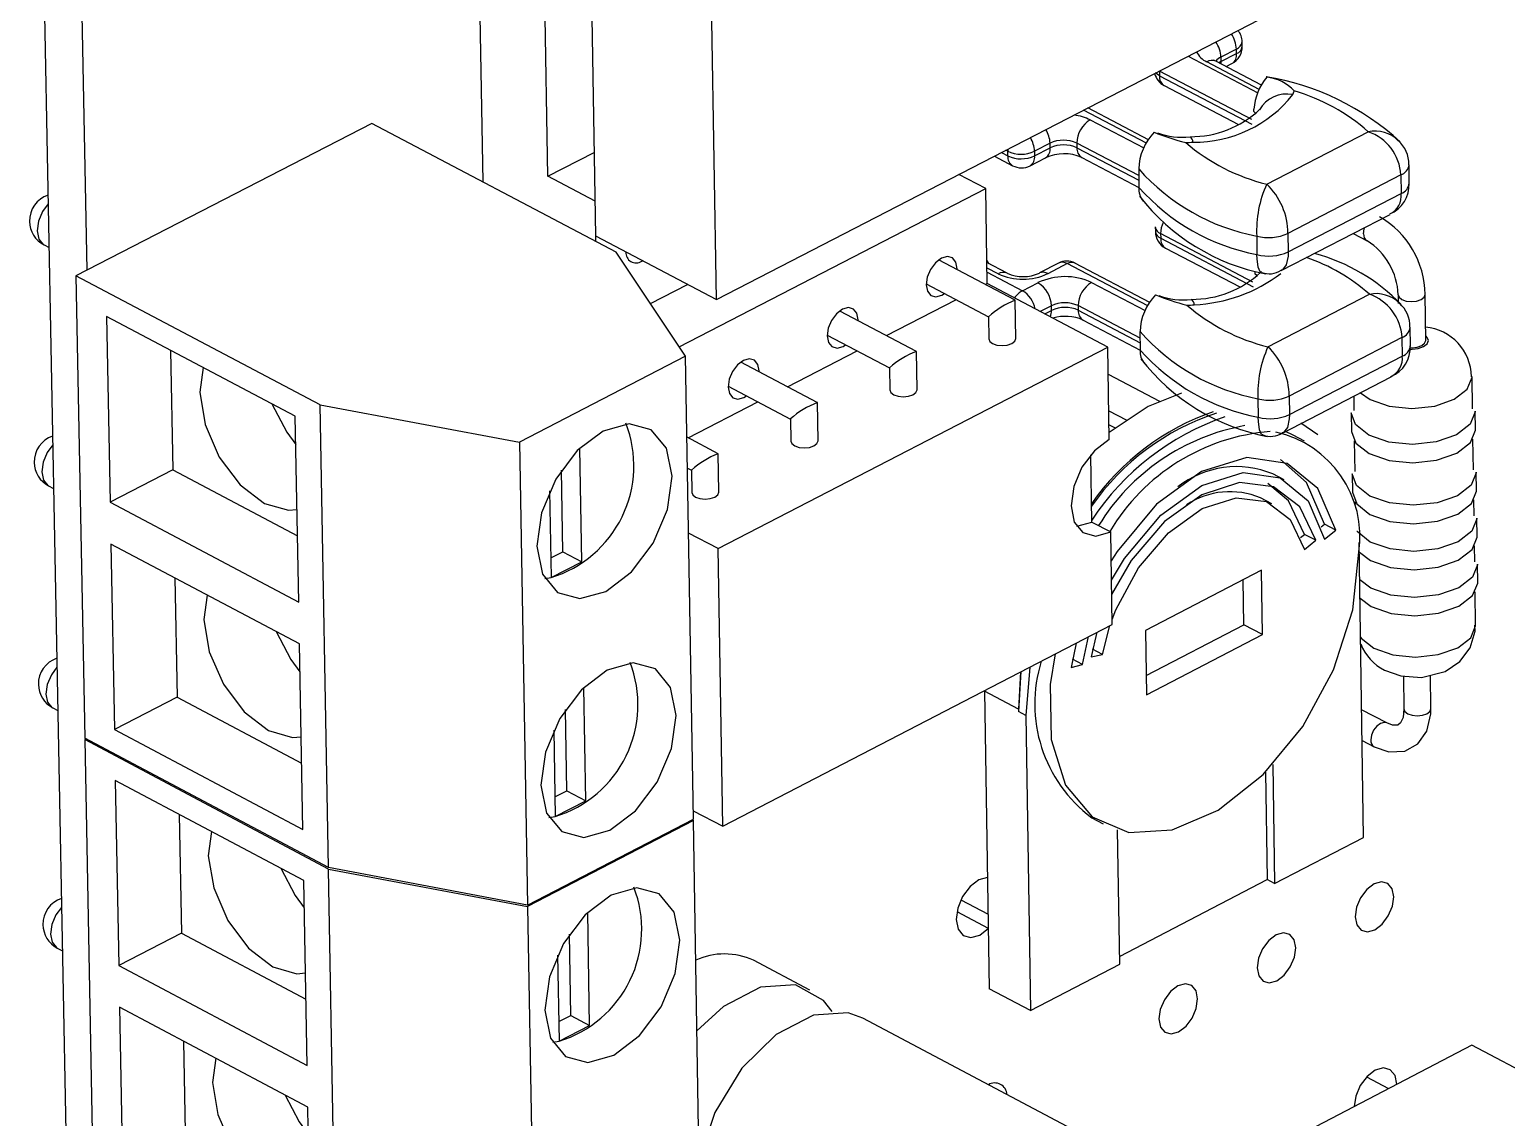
# Model space of a CAD drawing. Extents: x 0 to 158, y 0 to 202.
# Drawn here: x 93.942 to 98.75, y 128.408 to 131.949 of the extents above; entities that cross this region are included whole.
import ezdxf

# ---------------------------------------------------------------- set-up
doc = ezdxf.new("R2010")
doc.units = 0
doc.layers.get('0').update_dxf_attribs({"linetype": 'CONTINUOUS'})

msp = doc.modelspace()

# ---------------------------------------------------------------- linework, layer by layer
at = {"color": 7, "linetype": 'CONTINUOUS'}
for p, q in [((93.9474, 134.2684), (94.1192, 125.2222)), ((94.0705, 134.204), (94.1278, 131.166)), ((95.3978, 132.5465), (95.4169, 131.4536)), ((96.1778, 131.0703), (98.7256, 132.3847)), ((95.6294, 131.4717), (95.6177, 132.1519)), ((95.769, 132.1845), (95.7845, 131.2774)), ((96.1778, 131.0703), (96.1628, 131.9778)), ((97.8898, 131.8943), (97.8896, 131.9093)), ((97.8709, 131.8859), (97.8204, 131.8598)), ((97.8204, 131.8598), (97.8206, 131.8448)), ((97.8206, 131.8448), (97.8711, 131.8709)), ((97.8711, 131.8709), (97.8709, 131.8859)), ((97.9206, 131.6562), (97.6199, 131.8138)), ((97.6199, 131.8138), (97.6201, 131.7988)), ((97.9525, 131.7683), (97.8035, 131.8463)), ((97.8372, 131.8287), (97.8564, 131.8386)), ((97.6201, 131.7988), (97.9208, 131.6412)), ((97.6357, 131.767), (97.8772, 131.6404)), ((97.5845, 131.5904), (97.3868, 131.694)), ((97.9278, 131.6827), (97.9279, 131.6899)), ((95.0564, 131.6433), (94.0927, 131.1479)), ((95.8516, 131.2247), (95.0564, 131.6433)), ((97.9694, 131.446), (98.2998, 131.6168)), ((97.2641, 131.5793), (97.2135, 131.5532)), ((97.2137, 131.5382), (97.2643, 131.5643)), ((97.2643, 131.5643), (97.2641, 131.5793)), ((97.3513, 131.5796), (97.3516, 131.5646)), ((95.6294, 131.4717), (95.7799, 131.5491)), ((97.0828, 131.5372), (97.1421, 131.5061)), ((97.1265, 131.5378), (97.1263, 131.5529)), ((97.1991, 131.5059), (97.2497, 131.532)), ((97.2135, 131.5532), (97.2137, 131.5382)), ((97.3672, 131.5328), (97.5536, 131.435)), ((95.7826, 131.3911), (95.6294, 131.4717)), ((97.0548, 131.4314), (96.967, 131.4775)), ((97.5527, 131.4955), (97.5536, 131.4353)), ((98.4062, 131.476), (98.0385, 131.2859)), ((98.4062, 131.476), (98.407, 131.4157)), ((98.4337, 131.4492), (98.4328, 131.5094)), ((96.0571, 130.9165), (97.0548, 131.4314)), ((97.0596, 131.1222), (97.0548, 131.4314)), ((98.0394, 131.2256), (98.407, 131.4157)), ((98.0166, 131.1645), (98.3709, 131.3477)), ((95.7845, 131.2774), (96.1778, 131.0703)), ((95.7852, 131.2597), (95.7849, 131.2772)), ((97.6067, 131.3068), (97.6069, 131.2917)), ((97.9247, 131.1271), (97.6241, 131.2849)), ((97.6241, 131.2849), (97.6243, 131.2698)), ((97.9369, 131.2768), (97.9378, 131.2165)), ((98.0385, 131.2859), (98.0394, 131.2256)), ((98.2509, 131.2857), (98.2961, 131.2619)), ((93.9886, 131.2482), (94.0049, 131.2396)), ((97.6243, 131.2698), (97.9249, 131.1121)), ((97.6399, 131.2381), (97.8817, 131.1112)), ((96.0776, 130.8857), (95.8516, 131.2247)), ((95.9348, 131.1949), (95.9379, 131.1966)), ((97.1508, 131.0681), (96.9012, 131.1992)), ((97.1244, 131.156), (97.0586, 131.1906)), ((97.2911, 131.1887), (97.2293, 131.1568)), ((97.32, 131.1873), (97.2568, 131.1546)), ((97.5888, 131.0611), (97.3453, 131.189)), ((94.8878, 130.728), (94.0927, 131.1479)), ((94.0927, 131.1479), (94.1211, 129.642)), ((97.9318, 131.1535), (97.9319, 131.1608)), ((95.9632, 131.0573), (96.0841, 131.1197)), ((96.8605, 131.121), (97.0635, 131.0142)), ((97.0533, 131.1193), (97.0593, 131.1224)), ((97.4523, 130.9158), (97.0593, 131.1224)), ((97.1742, 131.0992), (97.2248, 131.1253)), ((97.9734, 130.9164), (98.3037, 131.0874)), ((98.3973, 131.0859), (98.3977, 131.0577)), ((98.4873, 130.9371), (98.4852, 131.0872)), ((96.8288, 130.9017), (96.5792, 131.033)), ((96.7313, 130.953), (96.9576, 131.0699)), ((97.1529, 130.9439), (97.151, 131.0678)), ((97.2688, 131.0351), (97.2685, 131.0501)), ((97.3557, 131.0505), (97.3559, 131.0354)), ((94.8068, 130.6906), (94.1924, 131.0151)), ((94.1924, 131.0151), (94.2038, 130.4104)), ((97.0635, 131.0144), (97.0647, 130.9425)), ((97.3715, 131.0037), (97.5579, 130.9058)), ((96.5383, 130.9548), (96.7415, 130.8478)), ((97.5569, 130.9662), (97.5578, 130.906)), ((98.4099, 130.9466), (98.0425, 130.7563)), ((98.4099, 130.9466), (98.4108, 130.8864)), ((98.4374, 130.92), (98.4366, 130.9801)), ((94.4009, 130.905), (94.4081, 130.5157)), ((96.1833, 130.2595), (97.4523, 130.9158)), ((96.409, 130.7865), (96.6356, 130.9036)), ((96.8309, 130.7775), (96.8289, 130.9014)), ((97.4569, 130.6147), (97.4523, 130.9158)), ((96.0776, 130.8857), (95.5365, 130.6064)), ((96.1028, 129.3789), (96.0776, 130.8857)), ((96.5064, 130.7352), (96.2568, 130.8666)), ((96.7415, 130.848), (96.7426, 130.7761)), ((98.0434, 130.6961), (98.4108, 130.8864)), ((97.4536, 130.8276), (97.6209, 130.7397)), ((98.0207, 130.6352), (98.3748, 130.8186)), ((98.6398, 130.7143), (98.6383, 130.8193)), ((96.2157, 130.7884), (96.4191, 130.6813)), ((97.9409, 130.7472), (97.9418, 130.6871)), ((98.0425, 130.7563), (98.0434, 130.6961)), ((98.2526, 130.7553), (98.2533, 130.7087)), ((94.9149, 129.2209), (94.8878, 130.728)), ((94.8878, 130.728), (95.5365, 130.6064)), ((96.0863, 130.6198), (96.3132, 130.7371)), ((96.5086, 130.6109), (96.5066, 130.7349)), ((97.4555, 130.7081), (97.5114, 130.6786)), ((98.2446, 130.7011), (98.2455, 130.6412)), ((98.6495, 130.647), (98.6487, 130.707)), ((94.8178, 130.0854), (94.8068, 130.6906)), ((96.4191, 130.6815), (96.4203, 130.6095)), ((97.4561, 130.663), (97.4756, 130.6528)), ((98.136, 130.6301), (98.0807, 130.668)), ((95.5365, 130.6064), (95.5626, 129.0988)), ((96.1838, 130.5684), (96.0821, 130.6221)), ((98.056, 130.6287), (98.0307, 130.6404)), ((98.0928, 130.6094), (98.056, 130.6287)), ((98.2547, 130.6106), (98.2562, 130.5105)), ((98.6425, 130.516), (98.6411, 130.6161)), ((95.7392, 130.2167), (95.7329, 130.5867)), ((96.186, 130.4442), (96.1839, 130.5682)), ((97.4, 130.346), (97.3967, 130.5651)), ((94.4081, 130.5157), (94.2038, 130.4104)), ((94.4081, 130.5157), (94.8139, 130.3011)), ((95.6776, 130.2492), (95.6731, 130.5152)), ((96.0837, 130.5212), (96.0964, 130.5146)), ((96.0964, 130.5147), (96.0976, 130.4427)), ((98.6522, 130.4487), (98.6514, 130.5087)), ((94.0035, 130.4638), (94.0198, 130.4551)), ((98.0266, 130.4832), (97.9898, 130.5025)), ((98.2475, 130.5028), (98.2483, 130.4429)), ((94.2038, 130.4104), (94.8178, 130.0854)), ((95.6348, 130.4475), (95.6397, 130.1653)), ((97.9857, 130.4053), (97.9489, 130.4246)), ((98.2576, 130.4123), (98.2577, 130.4043)), ((98.6446, 130.3662), (98.6439, 130.4179)), ((97.3518, 130.3324), (97.4, 130.346)), ((97.4, 130.346), (97.4615, 130.3137)), ((97.466, 130.0129), (97.4615, 130.3137)), ((98.1466, 130.3303), (98.1573, 130.3386)), ((98.1572, 130.2907), (98.194, 130.3193)), ((98.194, 130.3193), (98.1573, 130.3386)), ((98.6543, 130.2989), (98.6535, 130.3588)), ((94.8202, 129.9494), (94.2063, 130.2744)), ((94.2063, 130.2744), (94.2177, 129.6707)), ((96.1833, 130.2595), (96.0873, 130.3102)), ((98.0799, 130.2955), (98.0924, 130.3058)), ((98.1292, 130.2865), (98.0924, 130.3058)), ((98.0927, 130.2564), (98.1292, 130.2865)), ((98.2845, 129.3195), (98.2708, 130.2795)), ((98.6467, 130.2164), (98.646, 130.2681)), ((95.6386, 130.229), (95.6776, 130.2492)), ((95.6397, 130.1653), (95.7392, 130.2167)), ((95.6776, 130.2492), (95.7392, 130.2167)), ((96.1983, 129.3555), (96.1833, 130.2595)), ((97.953, 130.1895), (97.5744, 129.9931)), ((97.9561, 129.9795), (97.953, 130.1895)), ((98.6564, 130.1492), (98.6556, 130.2091)), ((94.4146, 130.1642), (94.4218, 129.7761)), ((95.6192, 130.1622), (95.6397, 130.1653)), ((97.8948, 130.0118), (97.8926, 130.1582)), ((98.309, 130.1311), (98.2725, 130.1577)), ((98.6496, 130.0103), (98.6481, 130.1183)), ((96.1983, 129.3555), (97.466, 130.0129)), ((97.4169, 129.9874), (97.3978, 129.9071)), ((97.4347, 129.9151), (97.4588, 130.0091)), ((97.5744, 129.9931), (97.5776, 129.7831)), ((97.5766, 129.8467), (97.8948, 130.0118)), ((97.5776, 129.7831), (97.9561, 129.9795)), ((97.9561, 129.9795), (97.8948, 130.0118)), ((94.8312, 129.3453), (94.8202, 129.9494)), ((97.3488, 129.9521), (97.3327, 129.8725)), ((97.3699, 129.8823), (97.3895, 129.9732)), ((97.4347, 129.9151), (97.4027, 129.9319)), ((97.3327, 129.8725), (97.3699, 129.8823)), ((97.3699, 129.8823), (97.3373, 129.8995)), ((97.3978, 129.9071), (97.4347, 129.9151)), ((97.1681, 129.8584), (97.161, 129.7369)), ((97.1693, 129.859), (97.1611, 129.7294)), ((97.1981, 129.874), (97.1856, 129.7164)), ((98.4149, 129.8441), (98.4164, 129.7375)), ((98.5042, 129.7388), (98.5026, 129.8477)), ((95.7525, 129.4388), (95.7462, 129.8078)), ((97.161, 129.7369), (97.0507, 129.7951)), ((97.0507, 129.7951), (97.0659, 128.8267)), ((94.0171, 129.7409), (94.0336, 129.7321)), ((94.4218, 129.7761), (94.2177, 129.6707)), ((94.4218, 129.7761), (94.8273, 129.5612)), ((95.691, 129.4714), (95.6864, 129.7362)), ((97.161, 129.7369), (97.1611, 129.7294)), ((98.3605, 129.6919), (98.2786, 129.735)), ((97.1856, 129.7164), (97.1611, 129.7294)), ((97.1856, 129.7164), (97.2005, 128.7554)), ((94.9149, 129.2209), (94.1211, 129.642)), ((94.1255, 129.6397), (94.1212, 129.6375)), ((94.2177, 129.6707), (94.8312, 129.3453)), ((95.6482, 129.6686), (95.6531, 129.3873)), ((94.915, 129.2163), (94.1212, 129.6375)), ((94.1212, 129.6375), (94.1496, 128.1366)), ((98.28, 129.6351), (98.3196, 129.6143)), ((97.9893, 129.5566), (97.995, 129.1689)), ((94.8342, 129.1793), (94.2208, 129.5048)), ((94.2208, 129.5048), (94.2321, 128.9021)), ((97.9654, 129.5314), (97.9705, 129.1818)), ((95.652, 129.4512), (95.691, 129.4714)), ((95.691, 129.4714), (95.7525, 129.4388)), ((95.6531, 129.3873), (95.7525, 129.4388)), ((96.1024, 129.4062), (96.1983, 129.3555)), ((96.1024, 129.406), (96.1026, 129.4061)), ((94.4289, 129.3944), (94.4361, 129.0077)), ((95.5626, 129.0988), (96.1028, 129.3789)), ((96.1029, 129.3744), (95.5627, 129.0943)), ((95.6324, 129.3842), (95.6531, 129.3873)), ((96.1029, 129.3744), (96.1007, 129.3778)), ((96.128, 127.8727), (96.1029, 129.3744)), ((97.3997, 129.3833), (97.4365, 129.3639)), ((97.4908, 128.9065), (97.4841, 129.3443)), ((97.995, 129.1689), (98.2845, 129.3195)), ((95.5626, 129.0988), (94.9149, 129.2209)), ((94.9421, 127.7142), (94.915, 129.2163)), ((94.915, 129.2163), (95.5627, 129.0943)), ((94.8451, 128.5762), (94.8342, 129.1793)), ((97.0602, 129.1891), (97.0602, 129.1891)), ((97.4904, 128.932), (97.9705, 129.1818)), ((97.995, 129.1689), (97.9705, 129.1818)), ((96.9736, 129.1158), (97.0621, 129.069)), ((95.5627, 129.0943), (95.5887, 127.5918)), ((95.765, 128.7074), (95.7587, 129.0753)), ((96.9608, 129.0781), (97.0628, 129.0241)), ((94.4361, 129.0077), (94.2321, 128.9021)), ((94.4361, 129.0077), (94.8412, 128.7924)), ((95.7036, 128.74), (95.699, 129.0038)), ((94.0319, 128.959), (94.0484, 128.9502)), ((95.6608, 128.9363), (95.6657, 128.6558)), ((96.4824, 128.822), (96.2987, 128.9193)), ((94.2321, 128.9021), (94.8451, 128.5762)), ((97.2005, 128.7554), (97.4908, 128.9065)), ((97.2005, 128.7554), (97.0659, 128.8267)), ((94.8476, 128.4406), (94.2346, 128.7666)), ((94.2346, 128.7666), (94.246, 128.1649)), ((95.6646, 128.7197), (95.7036, 128.74)), ((95.7036, 128.74), (95.765, 128.7074)), ((97.7719, 128.1388), (96.654, 128.731)), ((95.6657, 128.6558), (95.765, 128.7074)), ((94.4426, 128.656), (94.4498, 128.2706)), ((95.6449, 128.6527), (95.6657, 128.6558)), ((98.6374, 128.643), (98.01, 128.3156)), ((99.2487, 128.3201), (98.6374, 128.643)), ((98.2944, 128.5395), (98.3662, 128.5015)), ((94.8585, 127.8385), (94.8476, 128.4406))]:
    msp.add_line(p, q, dxfattribs=at)
at = {"color": 8, "linetype": 'CONTINUOUS'}
for p, q in [((97.7139, 131.8628), (97.9411, 131.7438)), ((97.9453, 131.7547), (97.7741, 131.8444)), ((97.8206, 131.8448), (97.814, 131.8408)), ((97.8206, 131.8448), (97.8203, 131.8376)), ((97.5776, 131.5791), (97.3725, 131.6866)), ((97.3948, 131.6552), (97.569, 131.5638)), ((97.553, 131.4739), (97.3513, 131.5796)), ((97.3516, 131.5646), (97.5532, 131.4588)), ((97.1055, 131.5489), (97.1265, 131.5378)), ((97.1263, 131.5529), (97.1198, 131.5563)), ((97.1265, 131.5597), (97.1263, 131.5529)), ((97.5819, 131.0497), (97.32, 131.1873)), ((97.0949, 131.1541), (97.0589, 131.173)), ((97.0591, 131.1597), (97.1742, 131.0992)), ((97.3992, 131.126), (97.5733, 131.0345)), ((97.2685, 131.0501), (97.2323, 131.0314)), ((97.2469, 131.0238), (97.2688, 131.0351)), ((97.5573, 130.9446), (97.3557, 131.0505)), ((97.3559, 131.0354), (97.5575, 130.9295))]:
    msp.add_line(p, q, dxfattribs=at)
for points in [[(97.6201, 131.7988), (97.6126, 131.8036), (97.6079, 131.8081)], [(97.9349, 131.6748), (97.9318, 131.6787), (97.9278, 131.6827)], [(94.0022, 131.3816), (93.9838, 131.3567), (93.9705, 131.3251), (93.9662, 131.2937), (93.9716, 131.2673), (93.9859, 131.2499), (93.9886, 131.2482)], [(98.2851, 131.2846), (98.2872, 131.3002), (98.2889, 131.3053)], [(98.0394, 131.2256), (98.039, 131.2119), (98.0327, 131.1837), (98.0206, 131.167), (98.0161, 131.1658)], [(97.9533, 131.1594), (97.9482, 131.1608), (97.9419, 131.1756), (97.9382, 131.2029), (97.9378, 131.2165)], [(97.939, 131.1455), (97.9359, 131.1496), (97.9318, 131.1535)], [(98.3973, 131.0859), (98.4004, 131.0776), (98.4098, 131.0702)], [(98.4098, 131.0702), (98.4239, 131.0653), (98.4407, 131.0636), (98.4575, 131.0654), (98.4719, 131.0704), (98.4816, 131.0779), (98.4852, 131.0867), (98.4852, 131.0872)], [(98.4352, 130.9093), (98.4427, 130.909), (98.4629, 130.9112), (98.4801, 130.9172), (98.4918, 130.9262), (98.4961, 130.9367), (98.4923, 130.9472), (98.4871, 130.9523)], [(98.275, 130.7669), (98.3066, 130.7448), (98.3687, 130.7231), (98.4425, 130.7157), (98.5166, 130.7237), (98.5799, 130.7458), (98.6226, 130.7786), (98.6383, 130.8172), (98.6383, 130.819)], [(98.0434, 130.6961), (98.043, 130.6824), (98.0367, 130.6542), (98.0246, 130.6376), (98.0202, 130.6364)], [(97.9573, 130.6301), (97.9522, 130.6314), (97.9459, 130.6462), (97.9423, 130.6734), (97.9418, 130.6871)], [(94.0171, 130.5969), (93.9987, 130.572), (93.9854, 130.5404), (93.9811, 130.509), (93.9865, 130.4827), (94.0008, 130.4654), (94.0035, 130.4638)], [(98.3181, 129.9357), (98.3802, 129.914), (98.4539, 129.9066), (98.528, 129.9145), (98.5912, 129.9366), (98.6339, 129.9695), (98.6496, 130.0082), (98.6496, 130.0103)], [(98.2752, 129.9708), (98.2771, 129.9683), (98.3181, 129.9357)], [(94.0309, 129.8737), (94.0125, 129.8488), (93.9991, 129.8173), (93.9948, 129.786), (94.0002, 129.7597), (94.0145, 129.7424), (94.0171, 129.7409)], [(98.4164, 129.7375), (98.4195, 129.7293), (98.4289, 129.7218)], [(98.4289, 129.7218), (98.443, 129.7169), (98.4597, 129.7152), (98.4765, 129.717), (98.4909, 129.7221), (98.5006, 129.7295), (98.5042, 129.7383), (98.5042, 129.7388)], [(98.3602, 129.692), (98.3516, 129.6939), (98.3395, 129.6905), (98.3275, 129.6814), (98.3174, 129.668), (98.3108, 129.6523), (98.3086, 129.6367)], [(94.0457, 129.0916), (94.0274, 129.0667), (94.014, 129.0352), (94.0097, 129.0039), (94.0151, 128.9777), (94.0294, 128.9605), (94.0319, 128.959)]]:
    msp.add_lwpolyline(points, dxfattribs=at)
at = {"color": 7, "linetype": 'CONTINUOUS'}
for points in [[(97.8035, 131.8463), (97.7978, 131.8499), (97.7979, 131.8497)], [(96.9102, 131.2048), (96.8909, 131.1902), (96.8746, 131.1687), (96.864, 131.1435), (96.8605, 131.1184), (96.8647, 131.0973), (96.876, 131.0835), (96.8926, 131.0789), (96.9121, 131.0843), (96.9204, 131.0895)], [(96.9618, 131.1674), (96.9618, 131.1708), (96.9576, 131.1918), (96.9463, 131.2057), (96.9297, 131.2103), (96.9102, 131.2048)], [(97.0659, 131.1867), (97.0653, 131.1882), (97.0584, 131.199)], [(96.588, 131.0385), (96.5687, 131.0239), (96.5524, 131.0023), (96.5417, 130.9771), (96.5383, 130.952), (96.5425, 130.931), (96.5538, 130.9171), (96.5705, 130.9125), (96.59, 130.918), (96.5984, 130.9232)], [(96.6397, 131.0012), (96.6397, 131.0044), (96.6355, 131.0255), (96.6242, 131.0394), (96.6075, 131.044), (96.588, 131.0385)], [(97.0647, 130.9425), (97.0678, 130.9342), (97.0771, 130.9268)], [(97.0771, 130.9268), (97.0913, 130.9219), (97.1081, 130.9202), (97.125, 130.922), (97.1395, 130.927), (97.1493, 130.9345), (97.1529, 130.9434), (97.1529, 130.9439)], [(98.4357, 130.9139), (98.4428, 130.9136), (98.4596, 130.9154), (98.474, 130.9204), (98.4837, 130.9279), (98.4873, 130.9367), (98.4873, 130.9371)], [(94.5067, 130.8491), (94.4958, 130.7686), (94.5132, 130.6634), (94.5593, 130.5577), (94.627, 130.4676), (94.7061, 130.4067), (94.7844, 130.3844), (94.8123, 130.387)], [(96.2655, 130.872), (96.2462, 130.8574), (96.2299, 130.8358), (96.2192, 130.8106), (96.2157, 130.7855), (96.22, 130.7644), (96.2313, 130.7506), (96.248, 130.746), (96.2675, 130.7514), (96.276, 130.7567)], [(96.3173, 130.8348), (96.3173, 130.838), (96.3131, 130.859), (96.3017, 130.8729), (96.285, 130.8775), (96.2655, 130.872)], [(96.7426, 130.7761), (96.7457, 130.7678), (96.7551, 130.7604), (96.7692, 130.7555), (96.7861, 130.7538), (96.803, 130.7556), (96.8175, 130.7606), (96.8273, 130.7681), (96.8309, 130.7769), (96.8309, 130.7775)], [(97.6924, 130.7651), (97.584, 130.7221), (97.4565, 130.6378)], [(94.7306, 130.7308), (94.7788, 130.6383), (94.8085, 130.5983)], [(98.3019, 130.629), (98.259, 130.6631), (98.2446, 130.7011)], [(98.6487, 130.707), (98.6486, 130.7048), (98.6323, 130.6644), (98.5876, 130.6301), (98.5215, 130.607), (98.4439, 130.5987), (98.3668, 130.6064), (98.3019, 130.629)], [(95.8178, 130.1204), (95.9017, 130.1838), (95.9721, 130.2772), (96.0184, 130.3865), (96.0334, 130.495), (96.015, 130.5862), (95.9659, 130.6462), (95.8935, 130.666), (95.8089, 130.6423), (95.725, 130.579), (95.6545, 130.4855), (95.6082, 130.3761), (95.5932, 130.2675), (95.6117, 130.1763), (95.6609, 130.1163), (95.7333, 130.0967), (95.8178, 130.1204)], [(96.4203, 130.6095), (96.4234, 130.6012), (96.4327, 130.5938), (96.4469, 130.5888), (96.4637, 130.5872), (96.4807, 130.589), (96.4952, 130.594), (96.505, 130.6015), (96.5086, 130.6104), (96.5086, 130.6109)], [(97.4569, 130.6147), (97.4086, 130.5781), (97.368, 130.5242), (97.3413, 130.4612), (97.3326, 130.3986), (97.3431, 130.346), (97.3713, 130.3114), (97.4128, 130.3), (97.4615, 130.3137)], [(98.2455, 130.6412), (98.2598, 130.6031), (98.3027, 130.5691), (98.3677, 130.5465), (98.4448, 130.5387), (98.5223, 130.547), (98.5884, 130.5701), (98.6331, 130.6045), (98.6495, 130.6449), (98.6495, 130.647)], [(98.194, 130.3193), (98.1363, 130.455), (98.0361, 130.5371), (97.9048, 130.5563), (97.7575, 130.5102), (97.611, 130.404), (97.4822, 130.2501), (97.4629, 130.2199)], [(97.4638, 130.1565), (97.5065, 130.2274), (97.6243, 130.3681), (97.7582, 130.4651), (97.8928, 130.5073), (98.0128, 130.4898), (98.1044, 130.4147), (98.1572, 130.2907)], [(98.1573, 130.3386), (98.0995, 130.4743), (98.0144, 130.5492)], [(98.6514, 130.5087), (98.6514, 130.5065), (98.635, 130.4661), (98.5904, 130.4318), (98.5243, 130.4087), (98.4467, 130.4004), (98.3696, 130.4081), (98.3047, 130.4307)], [(98.1292, 130.2865), (98.0773, 130.3957), (97.9916, 130.4606), (97.8814, 130.4742), (97.7586, 130.4351), (97.6365, 130.3473), (97.5283, 130.2204), (97.4646, 130.1102)], [(98.0924, 130.3058), (98.0405, 130.415), (97.9735, 130.4713)], [(98.3047, 130.4307), (98.2618, 130.4648), (98.2475, 130.5028)], [(96.0976, 130.4427), (96.1007, 130.4345), (96.11, 130.427), (96.1242, 130.4221), (96.1411, 130.4204), (96.158, 130.4222), (96.1725, 130.4272), (96.1823, 130.4348), (96.186, 130.4436), (96.186, 130.4442)], [(97.4658, 130.0292), (97.4778, 130.06), (97.5521, 130.1969), (97.6494, 130.3111), (97.7593, 130.39), (97.8698, 130.4253), (97.9689, 130.413), (98.046, 130.3546), (98.0927, 130.2564)], [(98.2483, 130.4429), (98.2627, 130.4048), (98.3056, 130.3708), (98.3705, 130.3482), (98.4476, 130.3404), (98.5251, 130.3487), (98.5912, 130.3718), (98.6359, 130.4062), (98.6522, 130.4466), (98.6522, 130.4487)], [(98.3068, 130.2809), (98.264, 130.3149), (98.2634, 130.3157)], [(98.6535, 130.3588), (98.6535, 130.3567), (98.6371, 130.3163), (98.5925, 130.2819), (98.5264, 130.2588), (98.4489, 130.2505), (98.3718, 130.2583), (98.3068, 130.2809)], [(98.2712, 130.2475), (98.3077, 130.221), (98.3726, 130.1983), (98.4497, 130.1906), (98.5272, 130.1989), (98.5933, 130.222), (98.6379, 130.2564), (98.6543, 130.2968), (98.6543, 130.2989)], [(97.2808, 129.9168), (97.2644, 129.8166), (97.2672, 129.6377), (97.3142, 129.4898), (97.4013, 129.3861), (97.5207, 129.3358), (97.6618, 129.3434), (97.8119, 129.408), (97.9579, 129.5239), (98.0867, 129.6808), (98.1869, 129.8648), (98.2498, 130.0597), (98.2697, 130.248), (98.2697, 130.248)], [(98.6556, 130.2091), (98.6556, 130.2069), (98.6392, 130.1665), (98.5946, 130.1321), (98.5285, 130.109), (98.451, 130.1007), (98.3739, 130.1084), (98.309, 130.1311)], [(98.2734, 130.0978), (98.3098, 130.0712), (98.3747, 130.0485), (98.4518, 130.0408), (98.5293, 130.0491), (98.5954, 130.0722), (98.64, 130.1066), (98.6564, 130.147), (98.6564, 130.1492)], [(94.5202, 130.1083), (94.5094, 130.0285), (94.5268, 129.9235), (94.5729, 129.8179), (94.6406, 129.7278), (94.7196, 129.6669), (94.7979, 129.6444), (94.8257, 129.6471)], [(94.7447, 129.9894), (94.7922, 129.8987), (94.8219, 129.8586)], [(98.3533, 129.8636), (98.4058, 129.8448), (98.473, 129.8402), (98.5501, 129.8597), (98.5987, 129.8923), (98.6324, 129.937), (98.6486, 129.991), (98.6473, 130.0099)], [(95.8311, 129.3424), (95.9149, 129.4058), (95.9852, 129.4992), (96.0314, 129.6083), (96.0465, 129.7167), (96.0281, 129.8077), (95.979, 129.8676), (95.9067, 129.8871), (95.8222, 129.8634), (95.7383, 129.8), (95.6679, 129.7065), (95.6217, 129.5973), (95.6066, 129.4889), (95.6251, 129.3978), (95.6743, 129.338), (95.7466, 129.3186), (95.8311, 129.3424)], [(98.3196, 129.6143), (98.3666, 129.5978), (98.419, 129.6001), (98.4616, 129.6238), (98.4906, 129.6651), (98.5037, 129.7211), (98.5042, 129.7388)], [(98.4164, 129.7375), (98.4135, 129.7099), (98.4054, 129.6918), (98.3963, 129.6849), (98.3787, 129.6848), (98.3605, 129.6919)], [(94.5342, 129.3385), (94.5236, 129.2595), (94.541, 129.1546), (94.587, 129.0491), (94.6546, 128.959), (94.7336, 128.8981), (94.8118, 128.8755), (94.8396, 128.8781)], [(94.7594, 129.219), (94.8062, 129.1301), (94.8358, 129.09)], [(97.0602, 129.1891), (97.0325, 129.181), (97.0037, 129.1591), (96.9794, 129.1269), (96.9635, 129.0892), (96.9583, 129.0519), (96.9646, 129.0206), (96.9814, 129), (97.0063, 128.9933), (97.0353, 129.0015), (97.0642, 129.0234)], [(98.3831, 129.1262), (98.3779, 129.1523), (98.3639, 129.1694), (98.3433, 129.175), (98.3192, 129.1682), (98.2952, 129.15), (98.275, 129.1231), (98.2618, 129.0918), (98.2574, 129.0607), (98.2626, 129.0346), (98.2765, 129.0175), (98.2972, 129.0119), (98.3213, 129.0188), (98.3453, 129.037), (98.3654, 129.0638), (98.3787, 129.0951), (98.3831, 129.1262)], [(95.8435, 128.6108), (95.9272, 128.6743), (95.9975, 128.7676), (96.0437, 128.8767), (96.0588, 128.9849), (96.0404, 129.0757), (95.9913, 129.1354), (95.9191, 129.1549), (95.8347, 129.131), (95.7509, 129.0676), (95.6805, 128.9742), (95.6343, 128.865), (95.6193, 128.7567), (95.6377, 128.6659), (95.6868, 128.6062), (95.7591, 128.5869), (95.8435, 128.6108)], [(98.064, 128.96), (98.0588, 128.9861), (98.0448, 129.0033), (98.0242, 129.0088), (98, 129.002), (97.976, 128.9838), (97.9558, 128.9569), (97.9426, 128.9256), (97.9382, 128.8945), (97.9434, 128.8684), (97.9574, 128.8513), (97.978, 128.8457), (98.0022, 128.8526), (98.0262, 128.8708), (98.0463, 128.8976), (98.0596, 128.9289), (98.064, 128.96)], [(96.5546, 128.7529), (96.5267, 128.7887), (96.4357, 128.8388), (96.3219, 128.832), (96.2008, 128.769), (96.1144, 128.6892)], [(97.7446, 128.7937), (97.7394, 128.8198), (97.7254, 128.837), (97.7047, 128.8425), (97.6805, 128.8357), (97.6565, 128.8174), (97.6363, 128.7906), (97.623, 128.7592), (97.6187, 128.7281), (97.6239, 128.702), (97.6379, 128.6849), (97.6586, 128.6793), (97.6828, 128.6862), (97.7068, 128.7044), (97.7269, 128.7313), (97.7402, 128.7626), (97.7446, 128.7937)], [(96.654, 128.731), (96.6073, 128.7479), (96.4936, 128.741), (96.3724, 128.678), (96.2603, 128.5675), (96.1723, 128.4242), (96.1214, 128.2721)], [(94.5476, 128.6001), (94.5372, 128.5218), (94.5546, 128.4171), (94.6006, 128.3117), (94.6682, 128.2217), (94.747, 128.1607), (94.8252, 128.1381), (94.853, 128.1406)], [(98.393, 128.5154), (98.3873, 128.5441), (98.3719, 128.5629), (98.3492, 128.569), (98.3227, 128.5614), (98.2963, 128.5414), (98.2741, 128.5119), (98.2595, 128.4774), (98.2547, 128.4432), (98.2547, 128.4418)], [(94.7735, 128.48), (94.8196, 128.3928), (94.8492, 128.3528)]]:
    msp.add_lwpolyline(points, dxfattribs=at)
for centre, radius, start, end in [((97.8279, 131.9084), 0.0616, 0.8414, 38.2456), ((97.8281, 131.8934), 0.0617, 297.2945, 0.8401), ((97.6643, 131.8215), 0.0616, 194.2717, 242.3439), ((98.115, 131.6764), 0.1876, 140.8525, 175.8609), ((97.8324, 130.9619), 0.8443, 47.4008, 80.7746), ((97.9503, 131.6458), 0.1503, 43.5225, 82.6772), ((97.7351, 131.9898), 0.407, 269.1956, 321.7248), ((97.994, 131.769), 0.0682, 332.7197, 343.2013), ((97.882, 131.1427), 0.632, 48.6097, 73.7044), ((97.7216, 131.9309), 0.3305, 269.7129, 312.8553), ((97.4405, 131.5786), 0.0892, 120.8262, 179.3375), ((97.7377, 131.4883), 0.1852, 136.7775, 177.775), ((97.9363, 132.4589), 0.9073, 248.4327, 255.2734), ((97.6928, 131.8293), 0.2305, 249.9, 276.753), ((98.2485, 131.4675), 0.1579, 3.0856, 71.0208), ((97.3081, 131.4852), 0.1039, 65.3904, 115.0243), ((97.3083, 131.4701), 0.1039, 65.3898, 115.0252), ((97.6932, 131.9848), 0.4036, 271.7626, 275.138), ((98.1218, 132.0675), 0.6399, 229.4367, 256.2254), ((98.3345, 131.5135), 0.0976, 357.6124, 49.3321), ((97.1695, 131.6474), 0.1039, 245.3866, 295.0281), ((97.1698, 131.6323), 0.1039, 245.3863, 295.0288), ((97.3093, 131.4016), 0.1434, 66.2075, 114.5923), ((97.1708, 131.5607), 0.0617, 242.3107, 297.299), ((98.0662, 131.9507), 0.6862, 221.5583, 259.1402), ((97.612, 131.429), 0.0588, 173.9022, 220.636), ((98.0671, 131.8904), 0.6861, 221.5521, 259.1372), ((98.3092, 131.293), 0.3727, 155.7497, 182.4834), ((97.8167, 131.2851), 0.2218, 0.1933, 46.499), ((98.3321, 131.4425), 0.101, 292.1575, 3.9168), ((94.03, 131.3264), 0.0885, 108.6561, 181.0793), ((98.0966, 131.8262), 0.6848, 217.7646, 259.0513), ((94.0299, 131.3264), 0.0884, 181.0824, 242.1652), ((98.1886, 131.0829), 0.2966, 0.8192, 59.9905), ((97.6685, 131.2926), 0.0616, 180.858, 242.3032), ((97.9749, 131.4247), 0.1527, 255.5726, 294.624), ((95.9165, 131.2231), 0.0336, 175.9095, 302.8533), ((97.9758, 131.3644), 0.1527, 255.57, 294.6284), ((98.1801, 131.0781), 0.2174, 2.048, 57.7291), ((97.3186, 131.1375), 0.058, 62.557, 117.8701), ((97.9629, 130.6221), 0.6199, 44.1502, 74.8524), ((97.1752, 131.3291), 0.1926, 245.3569, 295.0577), ((97.176, 131.2714), 0.1265, 245.9168, 294.9352), ((97.3127, 130.9374), 0.2075, 65.3581, 115.0566), ((97.7256, 131.4009), 0.33, 269.7265, 312.9236), ((97.9781, 131.2236), 0.0695, 248.917, 303.3191), ((97.1762, 131.0467), 0.0924, 2.1104, 58.2588), ((97.4449, 131.0494), 0.0892, 120.8477, 179.3207), ((97.7419, 130.959), 0.1851, 136.7852, 177.7637), ((97.9395, 131.9242), 0.902, 248.3719, 255.2508), ((97.697, 131.2992), 0.2299, 249.8691, 276.7622), ((98.2523, 130.9381), 0.1579, 3.1026, 71.0051), ((97.2492, 130.8118), 0.2745, 111.013, 132.5187), ((97.3125, 130.9562), 0.1037, 65.352, 115.0627), ((97.3127, 130.9412), 0.1037, 65.3513, 115.0634), ((97.6974, 131.4546), 0.4029, 271.7657, 275.1453), ((98.1259, 131.5372), 0.6392, 229.3865, 256.1992), ((98.3384, 130.9842), 0.0974, 357.5959, 49.2935), ((97.3142, 130.8732), 0.1425, 66.3025, 106.5995), ((98.0704, 131.4205), 0.6856, 221.5037, 259.1138), ((98.4722, 130.8173), 0.1638, 0.5644, 84.9436), ((96.9244, 130.6468), 0.272, 110.5551, 132.2708), ((97.6162, 130.8998), 0.0587, 173.8856, 220.5926), ((98.0713, 131.3602), 0.6855, 221.4975, 259.1108), ((98.3135, 130.7633), 0.373, 155.7651, 182.4732), ((97.8206, 130.7555), 0.2219, 0.2098, 46.4747), ((98.3359, 130.9133), 0.1009, 292.2043, 3.9154), ((98.1008, 131.2963), 0.6842, 217.7115, 259.0252), ((97.9789, 130.8948), 0.1524, 255.5504, 294.6619), ((96.602, 130.4803), 0.2719, 110.5439, 132.2777), ((98.0595, 129.9439), 0.8057, 109.1181, 145.0519), ((98.055, 129.9411), 0.7992, 108.1766, 145.1385), ((97.9798, 130.8346), 0.1524, 255.5477, 294.6664), ((95.5281, 130.5296), 0.381, 287.019, 21.2541), ((98.1133, 129.8793), 0.8561, 109.0975, 146.4351), ((98.0236, 129.9652), 0.7058, 100.2266, 148.4556), ((94.0449, 130.5418), 0.0884, 108.659, 181.0795), ((98.0332, 129.9753), 0.6673, 94.4957, 149.388), ((97.9821, 130.6943), 0.0695, 248.8972, 303.3473), ((97.9247, 130.2981), 0.3486, 351.7478, 77.7289), ((96.2792, 130.3137), 0.2717, 110.5325, 132.2848), ((94.0448, 130.5418), 0.0883, 181.0832, 242.1061), ((97.8709, 130.2165), 0.3098, 67.4148, 128.0818), ((97.8499, 130.1904), 0.2543, 67.0822, 123.7136), ((98.4262, 130.0081), 0.1618, 201.362, 243.2224), ((94.0586, 129.8188), 0.0883, 108.6608, 181.0804), ((95.5413, 129.7516), 0.381, 287.0583, 21.1488), ((97.678, 129.7543), 0.4638, 162.5495, 233.1264), ((94.0585, 129.8188), 0.0882, 181.0805, 242.0542), ((94.0734, 129.0368), 0.0883, 108.6634, 181.0812), ((95.5537, 129.02), 0.381, 287.0953, 21.0496), ((94.0733, 129.0368), 0.0882, 181.0797, 241.996), ((96.2041, 128.713), 0.2269, 65.3802, 114.3706), ((97.0839, 128.4796), 0.0403, 3.2986, 120.8684)]:
    msp.add_arc(centre, radius, start, end, dxfattribs=at)
at = {"color": 8, "linetype": 'CONTINUOUS'}
for centre, radius, start, end in [((97.7263, 131.8557), 0.0942, 2.5324, 34.5805), ((97.7768, 131.8817), 0.0942, 2.5311, 34.5806), ((97.8615, 131.9125), 0.0282, 289.3544, 353.4885), ((97.8003, 131.9035), 0.0647, 204.2988, 246.1202), ((97.8358, 131.8258), 0.0374, 114.3659, 147.4238), ((97.8387, 131.8661), 0.0328, 302.7717, 8.2633), ((97.8627, 131.8968), 0.0272, 288.0742, 354.7706), ((97.7906, 131.8177), 0.0314, 65.8244, 121.7467), ((97.6544, 131.7959), 0.0344, 175.1588, 237.1085), ((98.0354, 131.6365), 0.103, 79.2144, 150.3299), ((97.3197, 131.5035), 0.1692, 63.6423, 82.2127), ((97.1707, 131.5752), 0.0935, 2.5136, 31.2625), ((98.3219, 131.5122), 0.1069, 44.6554, 101.9205), ((97.1192, 131.5488), 0.0944, 2.6567, 31.1221), ((97.2309, 131.56), 0.0337, 303.8171, 7.312), ((97.3859, 131.5617), 0.0344, 175.1845, 237.0999), ((97.7079, 131.5824), 0.0215, 1.0651, 56.416), ((97.1599, 131.5345), 0.0336, 174.3386, 237.971), ((97.1813, 131.5334), 0.0328, 302.801, 8.3349), ((98.393, 131.5139), 0.0401, 289.2243, 353.619), ((98.3938, 131.4536), 0.0401, 289.2233, 353.7248), ((98.3435, 131.4072), 0.0641, 294.7524, 7.6502), ((97.7101, 131.284), 0.086, 154.1415, 179.4212), ((97.6338, 131.3105), 0.0274, 187.8207, 249.1559), ((97.6341, 131.2955), 0.0274, 187.8212, 249.1507), ((98.3082, 131.2818), 0.0233, 173.273, 238.4942), ((97.6585, 131.2669), 0.0343, 175.1586, 237.0785), ((97.3043, 131.161), 0.0307, 59.0982, 115.4788), ((97.3342, 131.1644), 0.027, 65.7862, 121.7867), ((97.8986, 130.6319), 0.6095, 48.3507, 70.755), ((97.1115, 131.1272), 0.0316, 66.422, 121.7339), ((97.241, 131.13), 0.0293, 57.4396, 113.0263), ((97.7105, 131.5594), 0.5066, 272.6116, 307.0561), ((97.2121, 131.0315), 0.0776, 119.2368, 145.3504), ((97.127, 131.0216), 0.0908, 11.7155, 58.6624), ((98.3258, 130.9828), 0.1068, 44.6358, 101.932), ((97.224, 131.0329), 0.0448, 335.5431, 2.8154), ((97.3902, 131.0325), 0.0343, 175.18, 237.074), ((97.7119, 131.053), 0.0216, 1.1066, 56.2644), ((98.3967, 130.9845), 0.0402, 289.2889, 353.6464), ((98.3975, 130.9243), 0.0401, 289.2798, 353.7604), ((98.3474, 130.8779), 0.0639, 294.7911, 7.6606), ((98.3315, 129.634), 0.0231, 173.2129, 238.8286)]:
    msp.add_arc(centre, radius, start, end, dxfattribs=at)

doc.saveas('drawing.dxf')
